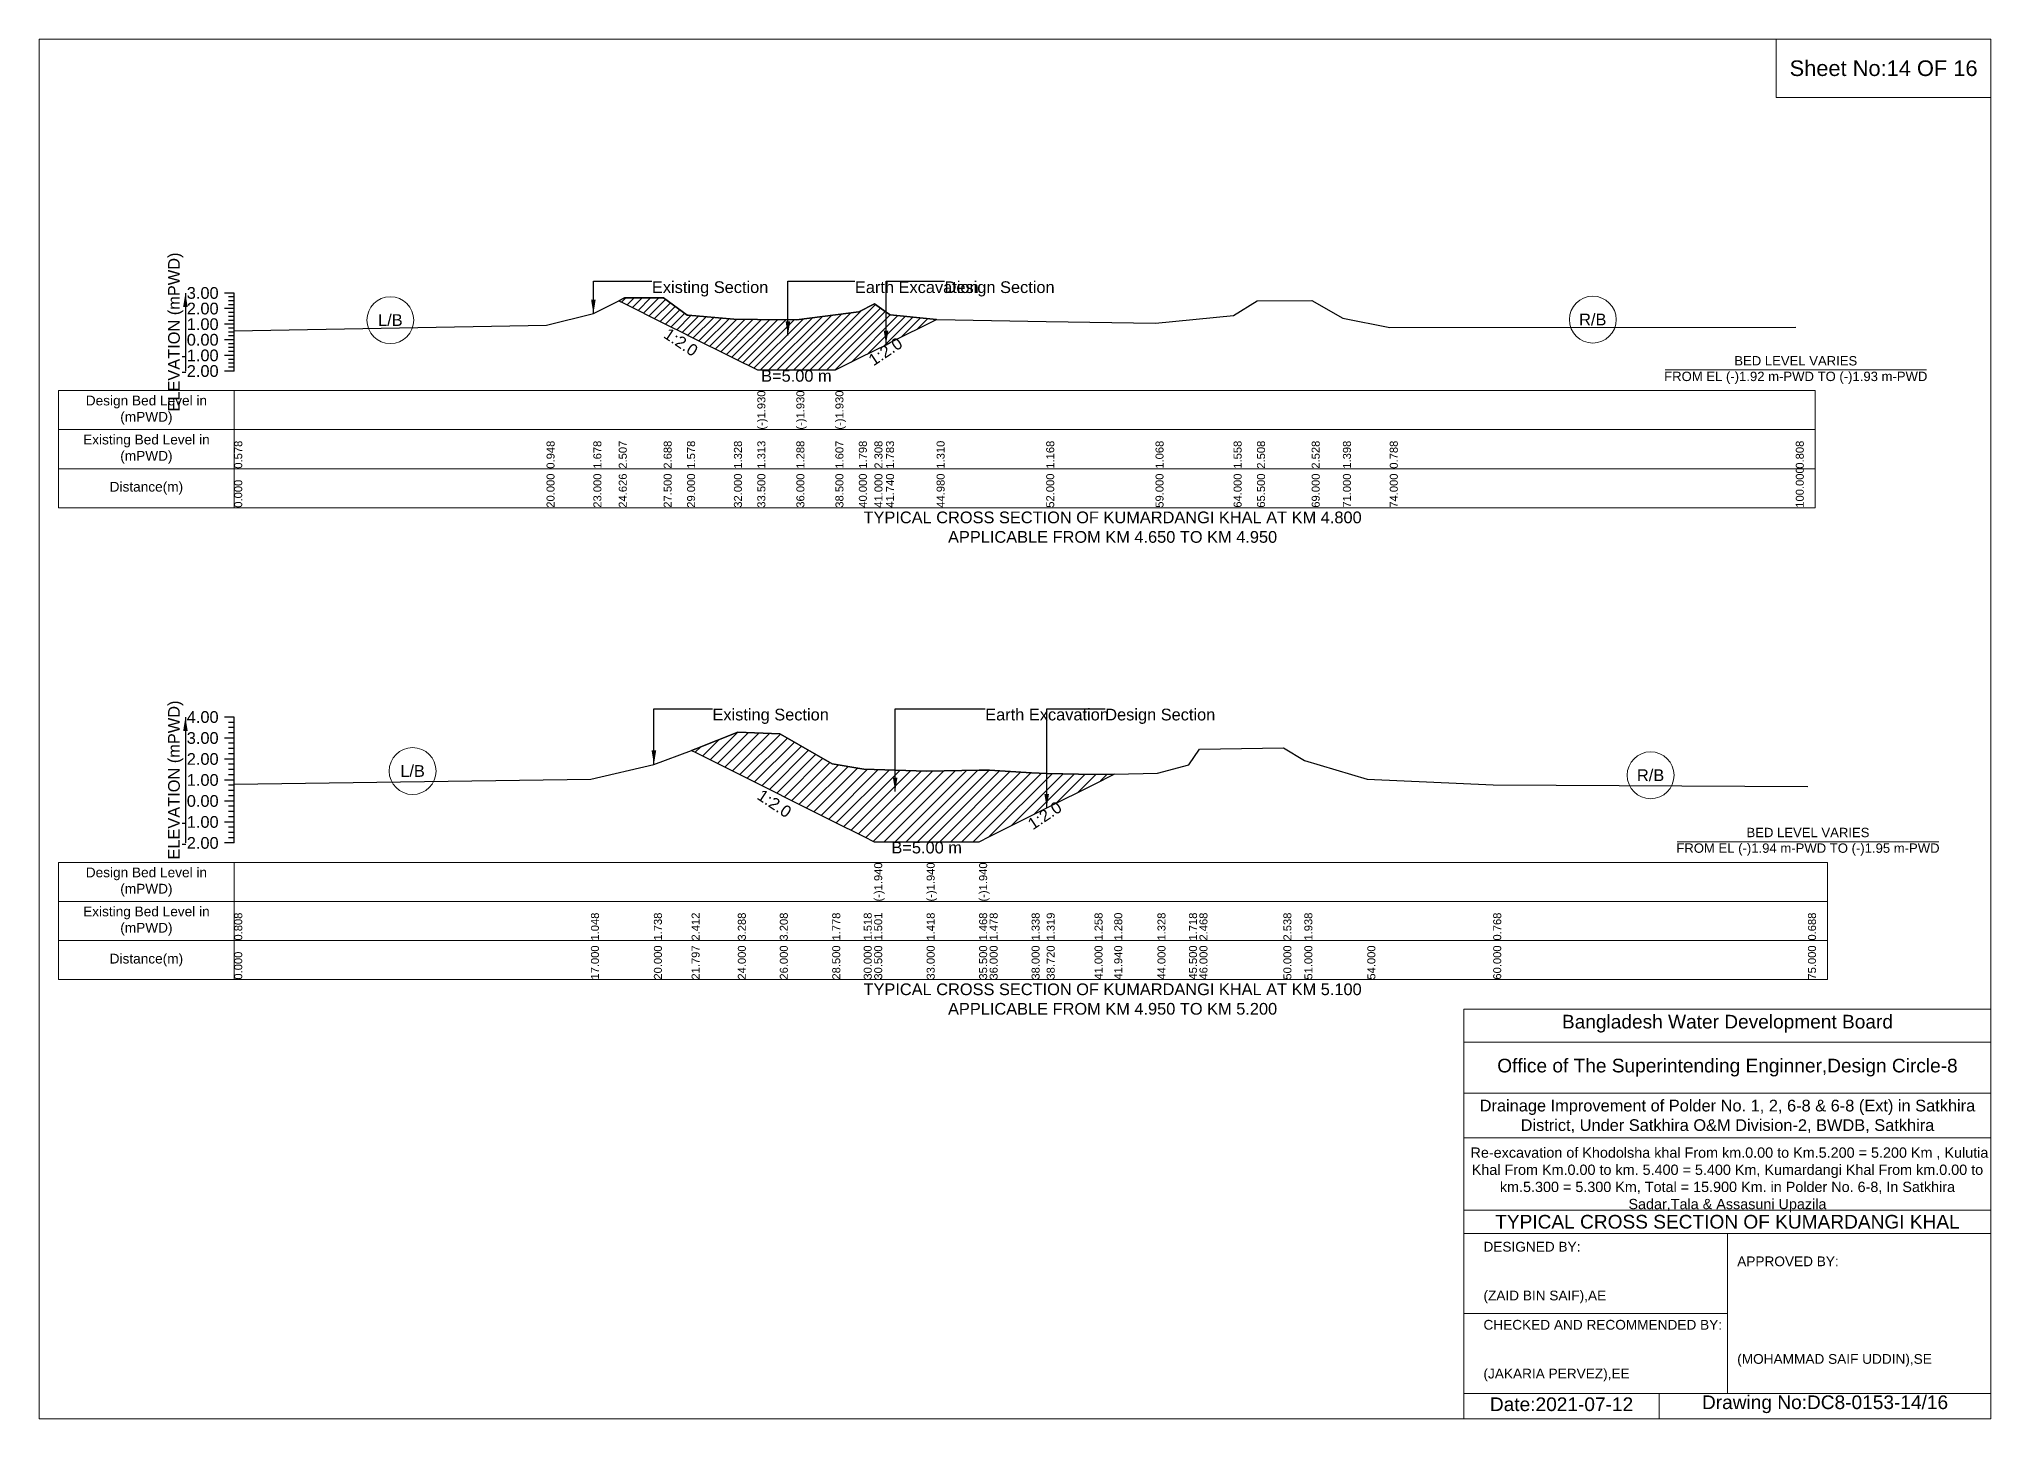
# Model space of a CAD drawing. Header units: inches. Extents: x 91000 to 568000, y -5656 to 0.
# Drawn here: x 540000 to 548000, y -5656 to 0 of the extents above; entities that cross this region are included whole.
import ezdxf

# ---------------------------------------------------------------- set-up
doc = ezdxf.new("R2010")
doc.units = ezdxf.units.IN
doc.header["$LTSCALE"] = 7
doc.header["$MEASUREMENT"] = 0
for name, color, linetype, lineweight in [('Cross section Data Border', 7, 'Continuous', 9), ('Cross Section Labels', 7, 'Continuous', 9), ('Existing_Bed_Level for Xsection', 7, 'Continuous', 25)]:
    doc.layers.add(name, color=color, linetype=linetype, lineweight=lineweight)
doc.styles.get("Standard").update_dxf_attribs({"font": 'arial.ttf'})
doc.dimstyles.get("Standard").update_dxf_attribs({"dimtxt": 0.18, "dimasz": 0.18, "dimexe": 0.18, "dimexo": 0.0625, "dimgap": 0.09, "dimtad": 0, "dimtih": 1, "dimtoh": 1, "dimdec": 4, "dimzin": 0, "dimdsep": 46, "dimtxsty": 'Standard', "dimcen": 0.09, "dimadec": 0, "dimazin": 0, "dimtfac": 1, "dimtdec": 4, "dimtofl": 0, "dimtmove": 0, "dimatfit": 3, "dimfxl": 1, "dimtolj": 1, "dimtzin": 0, "dimarcsym": 0})

msp = doc.modelspace()

# ---------------------------------------------------------------- hatches: boundary and pattern name
at = {"layer": 'Existing_Bed_Level for Xsection'}
h = msp.add_hatch(dxfattribs=at)
h.set_pattern_fill('ANSI31', color=256, scale=192, style=0)
h.paths.add_polyline_path([(542376, -1072.5), (542400, -1084.5), (542560, -1164.5), (542656, -1212.5), (542660, -1214.5), (542848, -1308.5), (542944, -1356.5), (543104, -1356.5), (543264, -1356.5), (543360, -1308.5), (543424, -1276.5), (543471.4, -1252.8), (543488, -1244.5), (543678.7, -1149.2), (543488, -1130.7), (543471.4, -1118.9), (543424, -1085.3), (543360, -1117.9), (543264, -1130.2), (543104, -1150.6), (542944, -1149), (542848, -1148), (542660, -1132.3), (542656, -1132), (542560, -1061), (542400, -1060.3)])
h = msp.add_hatch(dxfattribs=at)
h.set_pattern_fill('ANSI31', color=256, scale=258, style=0)
h.paths.add_polyline_path([(542674.5, -2915.8), (542692, -2924.5), (542864, -3010.5), (543036, -3096.5), (543048.8, -3102.9), (543251, -3204), (543380, -3268.5), (543423, -3290), (543638, -3290), (543853, -3290), (543896, -3268.5), (544068, -3182.5), (544129.9, -3151.6), (544326, -3053.5), (544406.8, -3013.1), (544326, -3015), (544129.9, -3009.8), (544068, -3008.1), (543896, -2996.1), (543853, -2996.9), (543638, -3001.2), (543423, -2994.1), (543380, -2992.6), (543251, -2970.3), (543048.8, -2854.6), (543036, -2847.3), (542864, -2840.4), (542692, -2909.2)])

# ---------------------------------------------------------------- linework, layer by layer
at = {"layer": 'Cross section Data Border'}
for points in [[(540080, -1441), (547280, -1441), (547280, -1921), (540080, -1921)], [(540080, -3375.2), (547330, -3375.2), (547330, -3855.2), (540080, -3855.2)]]:
    msp.add_lwpolyline(points, close=True, dxfattribs=at)
for points in [[(540800, -1441), (540800, -1921)], [(540080, -1601), (547280, -1601)], [(540080, -1761), (547280, -1761)], [(540800, -3375.2), (540800, -3855.2)], [(540080, -3535.2), (547330, -3535.2)], [(540080, -3695.2), (547330, -3695.2)]]:
    msp.add_lwpolyline(points, dxfattribs=at)
at = {"layer": 'Cross Section Labels'}
for points in [[(540000, 0), (548000, 0), (548000, -5656), (540000, -5656)], [(547120, 0), (548000, 0), (548000, -240), (547120, -240)]]:
    msp.add_lwpolyline(points, close=True, dxfattribs=at)
for points in [[(546664.2, -1356.5), (547735.8, -1356.5)], [(546714.2, -3290), (547785.8, -3290)], [(545840, -5656), (545840, -3976), (548000, -3976)], [(545840, -4112), (548000, -4112)], [(545840, -4320), (548000, -4320)], [(545840, -4504), (548000, -4504)], [(545840, -4800), (548000, -4800)], [(545840, -4896), (548000, -4896)], [(546920, -4896), (546920, -5552)], [(545840, -5224), (546920, -5224)], [(545840, -5552), (548000, -5552)], [(546640, -5552), (546640, -5656)]]:
    msp.add_lwpolyline(points, dxfattribs=at)
for centre in [(541440, -1152.2), (546368, -1149.9), (541531, -3000.4), (546605, -3017.6)]:
    msp.add_circle(centre, 96, dxfattribs=at)
at = {"layer": 'Existing_Bed_Level for Xsection'}
for points in [[(540800, -1041), (540760, -1041)], [(540800, -1105), (540760, -1105)], [(540800, -1057), (540776, -1057)], [(540800, -1073), (540776, -1073)], [(540800, -1089), (540776, -1089)], [(540800, -1361), (540800, -1297), (540800, -1233), (540800, -1169), (540800, -1105), (540800, -1041)], [(540800, -1196), (542080, -1172.3), (542272, -1125.6), (542376, -1072.5), (542400, -1060.3), (542560, -1061), (542656, -1132), (542660, -1132.3), (542848, -1148), (542944, -1149), (542944, -1149), (543104, -1150.6), (543104, -1150.6), (543264, -1130.2), (543264, -1130.2), (543360, -1117.9), (543424, -1085.3), (543471.4, -1118.9), (543488, -1130.7), (543678.7, -1149.2), (543680, -1149.3), (544128, -1158.2), (544576, -1164.6), (544896, -1133.3), (544992, -1072.5), (545216, -1071.2), (545344, -1143.5), (545536, -1182.6), (547200, -1181.3)], [(540800, -1169), (540760, -1169)], [(540800, -1121), (540776, -1121)], [(540800, -1137), (540776, -1137)], [(540800, -1153), (540776, -1153)], [(540800, -1185), (540776, -1185)], [(540800, -1233), (540760, -1233)], [(540800, -1201), (540776, -1201)], [(540800, -1217), (540776, -1217)], [(540800, -1249), (540776, -1249)], [(540800, -1265), (540776, -1265)], [(540800, -1297), (540760, -1297)], [(540800, -1281), (540776, -1281)], [(540800, -1313), (540776, -1313)], [(540800, -1329), (540776, -1329)], [(540800, -1345), (540776, -1345)], [(540800, -1361), (540760, -1361)], [(540800, -2779.2), (540760, -2779.2)], [(540800, -3295.2), (540800, -3209.2), (540800, -3123.2), (540800, -3037.2), (540800, -2951.2), (540800, -2865.2), (540800, -2779.2)], [(540800, -2865.2), (540760, -2865.2)], [(540800, -2800.7), (540776, -2800.7)], [(540800, -2822.2), (540776, -2822.2)], [(540800, -2843.7), (540776, -2843.7)], [(540800, -3053.7), (542262, -3033), (542520, -2973.7), (542674.5, -2915.8), (542692, -2909.2), (542864, -2840.4), (543036, -2847.3), (543048.8, -2854.6), (543251, -2970.3), (543380, -2992.6), (543423, -2994.1), (543423, -2994.1), (543638, -3001.2), (543638, -3001.2), (543853, -2996.9), (543853, -2996.9), (543896, -2996.1), (544068, -3008.1), (544129.9, -3009.8), (544326, -3015), (544406.8, -3013.1), (544584, -3009), (544713, -2975.4), (544756, -2910.9), (545100, -2904.9), (545186, -2956.5), (545444, -3033), (545960, -3057.1), (547250, -3064)], [(540800, -2951.2), (540760, -2951.2)], [(540800, -2886.7), (540776, -2886.7)], [(540800, -2908.2), (540776, -2908.2)], [(540800, -2929.7), (540776, -2929.7)], [(540800, -3037.2), (540760, -3037.2)], [(540800, -2972.7), (540776, -2972.7)], [(540800, -2994.2), (540776, -2994.2)], [(540800, -3015.7), (540776, -3015.7)], [(540800, -3058.7), (540776, -3058.7)], [(540800, -3080.2), (540776, -3080.2)], [(540800, -3101.7), (540776, -3101.7)], [(540800, -3123.2), (540760, -3123.2)], [(540800, -3144.7), (540776, -3144.7)], [(540800, -3166.2), (540776, -3166.2)], [(540800, -3187.7), (540776, -3187.7)], [(540800, -3209.2), (540760, -3209.2)], [(540800, -3230.7), (540776, -3230.7)], [(540800, -3252.2), (540776, -3252.2)], [(540800, -3273.7), (540776, -3273.7)], [(540800, -3295.2), (540760, -3295.2)]]:
    msp.add_lwpolyline(points, dxfattribs=at)
for points in [[(542376, -1072.5), (542376, -1072.5), (542400, -1084.5), (542560, -1164.5), (542656, -1212.5), (542660, -1214.5), (542848, -1308.5), (542944, -1356.5), (542944, -1356.5), (543104, -1356.5), (543104, -1356.5), (543264, -1356.5), (543264, -1356.5), (543360, -1308.5), (543424, -1276.5), (543471.4, -1252.8), (543488, -1244.5), (543678.7, -1149.2), (543488, -1130.7), (543471.4, -1118.9), (543424, -1085.3), (543360, -1117.9), (543264, -1130.2), (543264, -1130.2), (543104, -1150.6), (543104, -1150.6), (542944, -1149), (542944, -1149), (542848, -1148), (542660, -1132.3), (542656, -1132), (542560, -1061), (542400, -1060.3), (542376, -1072.5)], [(542674.5, -2915.8), (542674.5, -2915.8), (542692, -2924.5), (542864, -3010.5), (543036, -3096.5), (543048.8, -3102.9), (543251, -3204), (543380, -3268.5), (543423, -3290), (543423, -3290), (543638, -3290), (543638, -3290), (543853, -3290), (543853, -3290), (543896, -3268.5), (544068, -3182.5), (544129.9, -3151.6), (544326, -3053.5), (544406.8, -3013.1), (544406.8, -3013.1), (544406.8, -3013.1), (544326, -3015), (544129.9, -3009.8), (544068, -3008.1), (543896, -2996.1), (543853, -2996.9), (543853, -2996.9), (543638, -3001.2), (543638, -3001.2), (543423, -2994.1), (543423, -2994.1), (543380, -2992.6), (543251, -2970.3), (543048.8, -2854.6), (543036, -2847.3), (542864, -2840.4), (542692, -2909.2), (542674.5, -2915.8)]]:
    msp.add_lwpolyline(points, close=True, dxfattribs=at)

# ---------------------------------------------------------------- texts
at = {"layer": 'Cross section Data Border', "char_height": 40, "width": 640, "attachment_point": 5}
for s, insert in [('Design Bed Level in (mPWD)', (540440, -1521)), ('Existing Bed Level in (mPWD)', (540440, -1681)), ('Distance(m)', (540440, -1841)), ('Design Bed Level in (mPWD)', (540440, -3455.2)), ('Existing Bed Level in (mPWD)', (540440, -3615.2)), ('Distance(m)', (540440, -3775.2))]:
    msp.add_mtext(s, dxfattribs=dict(at, insert=insert))
at = {"layer": 'Cross Section Labels'}
for s, insert, char_height, attachment_point in [('Sheet No:14 OF 16', (547560, -120), 64, 5), ('Existing Section', (542512, -993), 48, 1), ('Earth Excavation', (543344, -993), 48, 1), ('Design Section', (543711.4, -993), 48, 1), ('L/B', (541440, -1152.2), 48, 5), ('R/B', (546368, -1149.9), 48, 5), ('B=5.00 m', (543104, -1356.5), 48, 2), ('BED LEVEL VARIES ^JFROM EL (-)1.92 m-PWD TO (-)1.93 m-PWD', (547200, -1356.5), 38.4, 5), ('TYPICAL CROSS SECTION OF KUMARDANGI KHAL AT KM 4.800^JAPPLICABLE FROM KM 4.650 TO KM 4.950', (544400, -2001), 48, 5), ('Existing Section', (542760, -2744.8), 48, 1), ('Earth Excavation', (543878, -2744.8), 48, 1), ('Design Section', (544369.9, -2744.8), 48, 1), ('L/B', (541531, -3000.4), 48, 5), ('R/B', (546605, -3017.6), 48, 5), ('BED LEVEL VARIES ^JFROM EL (-)1.94 m-PWD TO (-)1.95 m-PWD', (547250, -3290), 38.4, 5), ('B=5.00 m', (543638, -3290), 48, 2), ('TYPICAL CROSS SECTION OF KUMARDANGI KHAL AT KM 5.100^JAPPLICABLE FROM KM 4.950 TO KM 5.200', (544400, -3935.2), 48, 5), ('Bangladesh Water Development Board', (546920, -4036), 56, 5), ('Office of The Superintending Enginner,Design Circle-8', (546920, -4216), 56, 5)]:
    msp.add_mtext(s, dxfattribs=dict(at, insert=insert, char_height=char_height, attachment_point=attachment_point))
at = {"layer": 'Cross Section Labels', "char_height": 48, "attachment_point": 2}
for insert, rotation in [((542644, -1222.5), 326.30993), ((543455.4, -1260.8), 33.69007), ((543027.3, -3113.6), 326.30993), ((544108.4, -3162.3), 33.69007)]:
    msp.add_mtext('1:2.0', dxfattribs=dict(at, insert=insert, rotation=rotation))
at = {"layer": 'Cross Section Labels'}
for s, insert, char_height, width, attachment_point in [('Drainage Improvement of Polder No. 1, 2, 6-8 & 6-8 (Ext) in Satkhira District, Under Satkhira O&M Division-2, BWDB, Satkhira', (546920, -4416), 48, 2240, 5), (' Re-excavation of Khodolsha khal From km.0.00 to Km.5.200 = 5.200 Km , Kulutia Khal From Km.0.00 to km. 5.400 = 5.400 Km, Kumardangi Khal From km.0.00 to km.5.300 = 5.300 Km, Total = 15.900 Km. in Polder No. 6-8, In Satkhira Sadar,Tala & Assasuni Upazila', (546920, -4676), 42.1524, 2160, 5), ('TYPICAL CROSS SECTION OF KUMARDANGI KHAL', (546920, -4848), 56, 2240, 5), ('DESIGNED BY:^J^J^J(ZAID BIN SAIF),AE', (545920, -5056), 40, 1120, 4), ('APPROVED BY:^J^J^J^J^J^J(MOHAMMAD SAIF UDDIN),SE', (546960, -5216), 40, 1120, 4), ('CHECKED AND RECOMMENDED BY:^J^J^J(JAKARIA PERVEZ),EE', (545920, -5376), 40, 1120, 4), ('Date:2021-07-12', (546240, -5596), 56, 1120, 5), ('Drawing No:DC8-0153-14/16', (547320, -5596), 56, 1760, 5)]:
    msp.add_mtext(s, dxfattribs=dict(at, insert=insert, char_height=char_height, width=width, attachment_point=attachment_point))
at = {"layer": 'Existing_Bed_Level for Xsection', "rotation": 90}
for s, insert, char_height, attachment_point in [('ELEVATION (mPWD)', (540560, -1201), 48, 5), ('(-)1.930', (542944, -1601), 32.8, 1), ('(-)1.930', (543104, -1601), 32.8, 1), ('(-)1.930', (543264, -1601), 32.8, 1), ('0.578', (540800, -1761), 32.8, 1), ('0.948', (542080, -1761), 32.8, 1), ('1.678', (542272, -1761), 32.8, 1), ('2.507', (542376, -1761), 32.8, 1), ('2.688', (542560, -1761), 32.8, 1), ('1.578', (542656, -1761), 32.8, 1), ('1.328', (542848, -1761), 32.8, 1), ('1.313', (542944, -1761), 32.8, 1), ('1.288', (543104, -1761), 32.8, 1), ('1.607', (543264, -1761), 32.8, 1), ('1.798', (543360, -1761), 32.8, 1), ('2.308', (543424, -1761), 32.8, 1), ('1.783', (543471.4, -1761), 32.8, 1), ('1.310', (543678.7, -1761), 32.8, 1), ('1.168', (544128, -1761), 32.8, 1), ('1.068', (544576, -1761), 32.8, 1), ('1.558', (544896, -1761), 32.8, 1), ('2.508', (544992, -1761), 32.8, 1), ('2.528', (545216, -1761), 32.8, 1), ('1.398', (545344, -1761), 32.8, 1), ('0.788', (545536, -1761), 32.8, 1), ('0.808', (547200, -1761), 32.8, 1), ('100.000', (547200, -1921), 32.8, 1), ('0.000', (540800, -1921), 32.8, 1), ('20.000', (542080, -1921), 32.8, 1), ('23.000', (542272, -1921), 32.8, 1), ('24.626', (542376, -1921), 32.8, 1), ('27.500', (542560, -1921), 32.8, 1), ('29.000', (542656, -1921), 32.8, 1), ('32.000', (542848, -1921), 32.8, 1), ('33.500', (542944, -1921), 32.8, 1), ('36.000', (543104, -1921), 32.8, 1), ('38.500', (543264, -1921), 32.8, 1), ('40.000', (543360, -1921), 32.8, 1), ('41.000', (543424, -1921), 32.8, 1), ('41.740', (543471.4, -1921), 32.8, 1), ('44.980', (543678.7, -1921), 32.8, 1), ('52.000', (544128, -1921), 32.8, 1), ('59.000', (544576, -1921), 32.8, 1), ('64.000', (544896, -1921), 32.8, 1), ('65.500', (544992, -1921), 32.8, 1), ('69.000', (545216, -1921), 32.8, 1), ('71.000', (545344, -1921), 32.8, 1), ('74.000', (545536, -1921), 32.8, 1), ('ELEVATION (mPWD)', (540560, -3037.2), 48, 5), ('(-)1.940', (543423, -3535.2), 32.8, 1), ('(-)1.940', (543638, -3535.2), 32.8, 1), ('(-)1.940', (543853, -3535.2), 32.8, 1), ('0.808', (540800, -3695.2), 32.8, 1), ('1.048', (542262, -3695.2), 32.8, 1), ('1.738', (542520, -3695.2), 32.8, 1), ('2.412', (542674.5, -3695.2), 32.8, 1), ('3.288', (542864, -3695.2), 32.8, 1), ('3.208', (543036, -3695.2), 32.8, 1), ('1.778', (543251, -3695.2), 32.8, 1), ('1.518', (543380, -3695.2), 32.8, 1), ('1.501', (543423, -3695.2), 32.8, 1), ('1.418', (543638, -3695.2), 32.8, 1), ('1.468', (543853, -3695.2), 32.8, 1), ('1.478', (543896, -3695.2), 32.8, 1), ('1.338', (544068, -3695.2), 32.8, 1), ('1.319', (544129.9, -3695.2), 32.8, 1), ('1.258', (544326, -3695.2), 32.8, 1), ('1.280', (544406.8, -3695.2), 32.8, 1), ('1.328', (544584, -3695.2), 32.8, 1), ('1.718', (544713, -3695.2), 32.8, 1), ('2.468', (544756, -3695.2), 32.8, 1), ('2.538', (545100, -3695.2), 32.8, 1), ('1.938', (545186, -3695.2), 32.8, 1), ('0.768', (545960, -3695.2), 32.8, 1), ('0.688', (547250, -3695.2), 32.8, 1), ('0.000', (540800, -3855.2), 32.8, 1), ('17.000', (542262, -3855.2), 32.8, 1), ('20.000', (542520, -3855.2), 32.8, 1), ('21.797', (542674.5, -3855.2), 32.8, 1), ('24.000', (542864, -3855.2), 32.8, 1), ('26.000', (543036, -3855.2), 32.8, 1), ('28.500', (543251, -3855.2), 32.8, 1), ('30.000', (543380, -3855.2), 32.8, 1), ('30.500', (543423, -3855.2), 32.8, 1), ('33.000', (543638, -3855.2), 32.8, 1), ('35.500', (543853, -3855.2), 32.8, 1), ('36.000', (543896, -3855.2), 32.8, 1), ('38.000', (544068, -3855.2), 32.8, 1), ('38.720', (544129.9, -3855.2), 32.8, 1), ('41.000', (544326, -3855.2), 32.8, 1), ('41.940', (544406.8, -3855.2), 32.8, 1), ('44.000', (544584, -3855.2), 32.8, 1), ('45.500', (544713, -3855.2), 32.8, 1), ('46.000', (544756, -3855.2), 32.8, 1), ('50.000', (545100, -3855.2), 32.8, 1), ('51.000', (545186, -3855.2), 32.8, 1), ('54.000', (545444, -3855.2), 32.8, 1), ('60.000', (545960, -3855.2), 32.8, 1), ('75.000', (547250, -3855.2), 32.8, 1)]:
    msp.add_mtext(s, dxfattribs=dict(at, insert=insert, char_height=char_height, attachment_point=attachment_point))
at = {"layer": 'Existing_Bed_Level for Xsection', "char_height": 48, "attachment_point": 6}
for s, insert in [('3.00', (540736, -1041)), ('2.00', (540736, -1105)), ('1.00', (540736, -1169)), ('-1.00', (540736, -1297)), ('0.00', (540736, -1233)), ('-2.00', (540736, -1361)), ('4.00', (540736, -2779.2)), ('3.00', (540736, -2865.2)), ('2.00', (540736, -2951.2)), ('1.00', (540736, -3037.2)), ('0.00', (540736, -3123.2)), ('-1.00', (540736, -3209.2)), ('-2.00', (540736, -3295.2))]:
    msp.add_mtext(s, dxfattribs=dict(at, insert=insert))

# ---------------------------------------------------------------- leaders
at = {"layer": 'Cross Section Labels', "annotation_type": 0, "has_hookline": 1, "hookline_direction": 0}
for points, text_width in [([(542272, -1125.6), (542272, -993), (542511.9, -993)], 467.2), ([(543069.3, -1215.1), (543069.3, -993), (543343.9, -993)], 497), ([(543471.4, -1252.8), (543471.4, -993), (543711.3, -993)], 441.2), ([(542520, -2973.7), (542520, -2744.8), (542759.9, -2744.8)], 467.2), ([(543508.9, -3084.4), (543508.9, -2744.8), (543877.9, -2744.8)], 497), ([(544129.9, -3151.6), (544129.9, -2744.8), (544369.8, -2744.8)], 441.2)]:
    msp.add_leader(points, dimstyle='Standard', override={"dimasz": 57.6}, dxfattribs=dict(at, text_width=text_width))
at = {"layer": 'Existing_Bed_Level for Xsection'}
for points in [[(540600, -1041), (540600, -1361)], [(540600, -2779.2), (540600, -3295.2)]]:
    msp.add_leader(points, dimstyle='Standard', override={"dimasz": 57.6}, dxfattribs=at)

doc.saveas('drawing.dxf')
